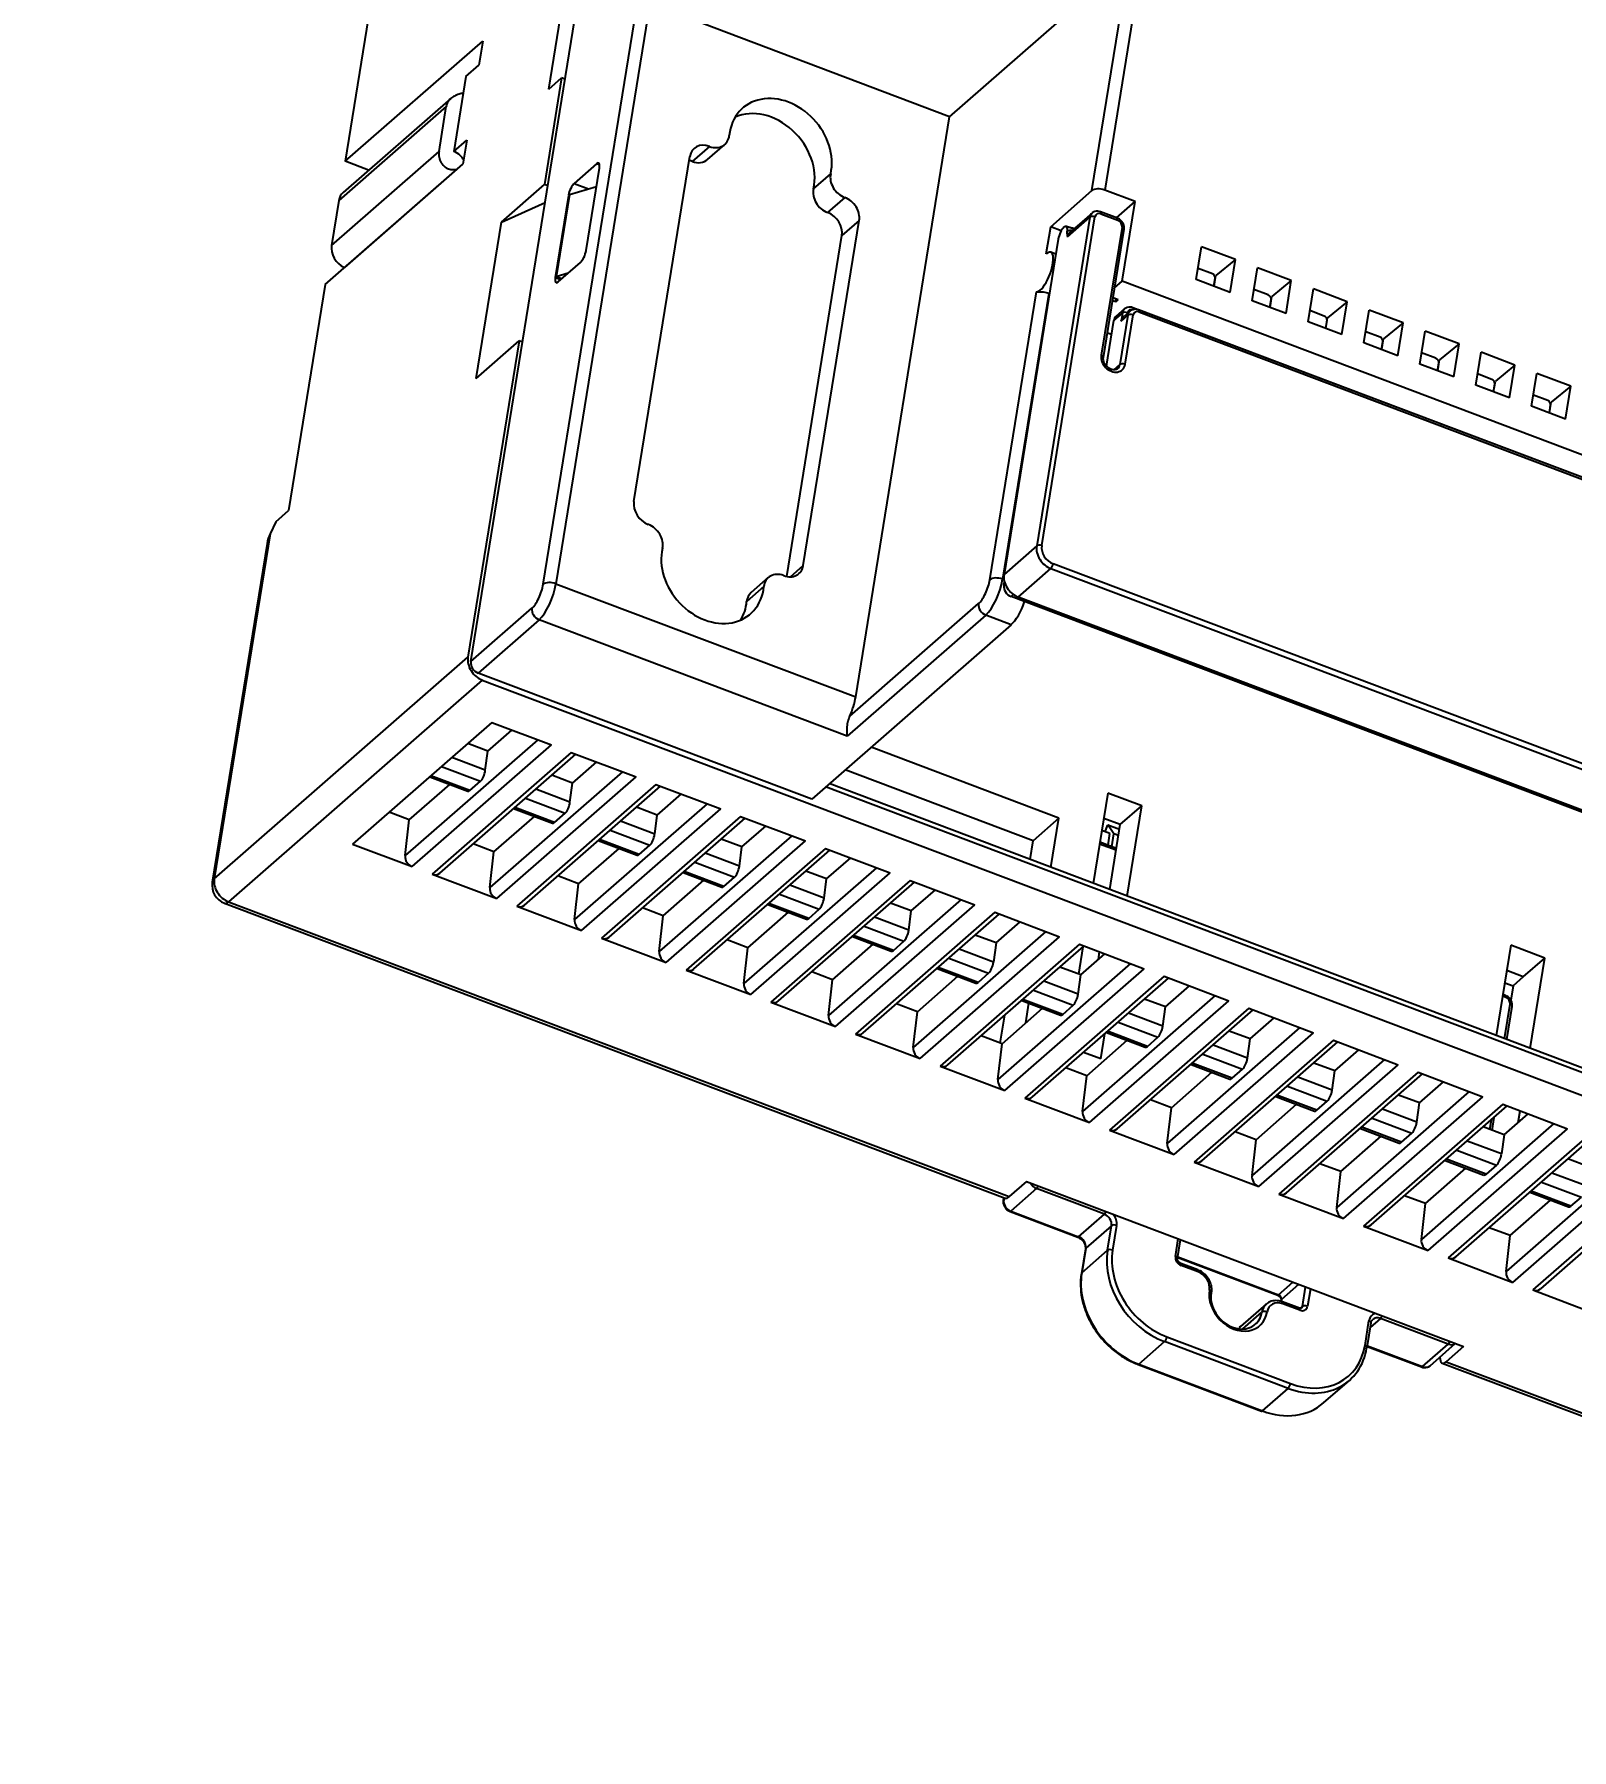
# Model space of a CAD drawing. Header units: millimetres. Extents: x 0 to 1853, y 0 to 821.
# Drawn here: x 1297.9 to 1378.1, y 460.6 to 550.1 of the extents above; entities that cross this region are included whole.
import ezdxf

# ---------------------------------------------------------------- set-up
doc = ezdxf.new("R2010")
doc.units = ezdxf.units.MM
doc.header["$MEASUREMENT"] = 0
doc.layers.get('0').update_dxf_attribs({"linetype": 'CONTINUOUS'})
doc.layers.get('Defpoints').update_dxf_attribs({"linetype": 'CONTINUOUS'})
for name, color, linetype in [('3', 7, 'CONTINUOUS'), ('5', 7, 'CONTINUOUS'), ('7', 7, 'CONTINUOUS'), ('8', 7, 'CONTINUOUS'), ('9', 7, 'CONTINUOUS')]:
    doc.layers.add(name, color=color, linetype=linetype)
doc.styles.get("Standard").update_dxf_attribs({"font": 'txt', "bigfont": 'gbcbig.shx'})
doc.dimstyles.get("Standard").update_dxf_attribs({"dimtxt": 3.5, "dimasz": 2, "dimexe": 0.18, "dimexo": 0.0625, "dimgap": 0.09, "dimtad": 0, "dimzin": 0, "dimdsep": 46, "dimtxsty": 'Standard', "dimblk": 'OPEN30', "dimcen": 0.09, "dimclrd": 3, "dimclre": 3, "dimclrt": 6, "dimadec": 0, "dimazin": 0, "dimtfac": 1, "dimtdec": 4, "dimtofl": 0, "dimtmove": 0, "dimatfit": 3, "dimldrblk": 'OPEN30', "dimfxl": 0, "dimtolj": 1, "dimtzin": 0, "dimlwd": 0, "dimlwe": 0, "dimarcsym": 0})

# ---------------------------------------------------------------- blocks, each defined once
blk = doc.blocks.new('_Open30')
at = {"color": 0, "linetype": 'ByBlock', "lineweight": -2}
for p, q in [((-1, 0.268), (0, 0)), ((0, 0), (-1, -0.268)), ((0, 0), (-1, 0))]:
    blk.add_line(p, q, dxfattribs=at)
blk = doc.blocks.new('*D109')
at = {"color": 3}
for p, q in [((1657.137, 691.755), (1661.985, 689.596)), ((1666.006, 687.765), (1666.186, 687.765)), ((1666.096, 687.675), (1666.096, 687.855))]:
    blk.add_line(p, q, dxfattribs=at)
at = {"layer": 'Defpoints', "color": 0}
for p in [(1663.812, 688.782), (1668.38, 686.748)]:
    blk.add_point(p, dxfattribs=at)
at = {"color": 3, "xscale": 2, "yscale": 2, "zscale": 2, "rotation": 335.9949340820313}
blk.add_blockref('_Open30', (1663.812, 688.782), dxfattribs=at)
at = {"color": 6, "insert": (1654.39, 692.979), "char_height": 3.5, "attachment_point": 5, "rotation": 335.99494}
blk.add_mtext('\\A1;∅5', dxfattribs=at)
blk = doc.blocks.new('tth')
at = {"layer": '3', "color": 163}
for p, q in [((628.874, -223.82), (628.248, -223.322)), ((628.756, -224.462), (628.944, -224.092)), ((631.315, -225.755), (630.688, -225.258)), ((631.197, -226.397), (631.385, -226.027)), ((633.756, -227.691), (633.129, -227.194)), ((633.638, -228.333), (633.825, -227.963)), ((636.197, -229.627), (635.57, -229.13)), ((636.078, -230.269), (636.266, -229.899)), ((638.638, -231.562), (638.011, -231.065)), ((638.519, -232.204), (638.707, -231.834)), ((641.079, -233.498), (640.452, -233.001)), ((640.96, -234.14), (641.148, -233.77)), ((643.519, -235.434), (642.893, -234.937)), ((643.401, -236.076), (643.589, -235.706))]:
    blk.add_line(p, q, dxfattribs=at)
for centre in [(628.796, -223.974), (631.236, -225.91), (633.677, -227.846), (636.118, -229.782), (638.559, -231.717), (641, -233.653), (643.441, -235.589)]:
    blk.add_ellipse(centre, major_axis=(-0.08, 0.183), ratio=0.804204, start_param=3.728251, end_param=5.297829, dxfattribs=at)
at = {"layer": '5', "color": 23}
for p, q in [((623.689, -219.056), (615.829, -234.545)), ((616.086, -234.615), (623.946, -219.126)), ((622.239, -219.142), (622.241, -219.141)), ((622.268, -219.673), (623.689, -219.056)), ((623.859, -218.891), (622.439, -219.507)), ((624.286, -219.07), (625.025, -219.657)), ((625.04, -219.547), (624.301, -218.961)), ((621.77, -219.648), (613.753, -235.446)), ((625.129, -220.065), (622.064, -226.105)), ((622.133, -226.243), (625.198, -220.203)), ((622.147, -226.716), (623.234, -224.573)), ((624.021, -224.533), (622.842, -226.857)), ((623.234, -224.573), (623.781, -224.336)), ((623.951, -224.17), (623.405, -224.408)), ((623.781, -224.336), (623.584, -224.723)), ((623.584, -224.723), (624.021, -224.533)), ((624.192, -224.368), (623.842, -224.52)), ((624.019, -224.443), (624.038, -224.406)), ((694.511, -279.847), (624.393, -224.24)), ((624.618, -224.547), (694.736, -280.154)), ((694.751, -280.045), (624.633, -224.438)), ((623.099, -226.927), (624.278, -224.603)), ((622.842, -226.857), (622.465, -227.021)), ((615.829, -234.545), (613.753, -235.446)), ((613.576, -235.976), (613.657, -235.818)), ((613.657, -235.941), (613.576, -235.976)), ((614.1, -236.807), (616.176, -235.906)), ((616.176, -235.906), (689.992, -294.446)), ((690.18, -294.244), (616.364, -235.704)), ((613.75, -236.657), (613.895, -236.594)), ((687.566, -295.197), (613.75, -236.657)), ((687.916, -295.347), (614.1, -236.807))]:
    blk.add_line(p, q, dxfattribs=at)
for centre, major_axis, ratio, start_param, end_param in [((622.043, -219.529), (0.311, 0.392), 0.329939, 0.552999, 2.123796), ((624.058, -219.35), (-0.199, 0.459), 0.803301, 6.283173, 6.870331), ((623.836, -219.174), (-0.178, 0.091), 0.495829, 4.322668, 5.893464), ((624.168, -219.302), (0.119, -0.275), 0.803301, 2.157942, 3.728738), ((624.176, -219.117), (-0.124, -0.157), 0.329939, 2.123796, 3.141919), ((622.638, -219.966), (0.199, -0.459), 0.803301, 3.14158, 3.728738), ((624.916, -219.704), (-0.124, -0.157), 0.329939, 2.123796, 3.14157), ((624.907, -219.889), (0.119, -0.275), 0.803301, 0.587145, 2.157942), ((625.02, -220.112), (-0.178, 0.091), 0.495829, 3.141605, 4.322668), ((623.604, -224.866), (-0.199, 0.459), 0.803301, 6.283173, 6.870331), ((624.15, -224.629), (-0.199, 0.459), 0.803301, 6.283173, 6.870331), ((623.929, -224.453), (-0.178, 0.091), 0.495829, 4.322668, 5.893464), ((624.391, -224.827), (-0.199, 0.459), 0.803301, 6.283173, 6.870331), ((624.169, -224.651), (0.178, -0.091), 0.495829, 1.181075, 2.751871), ((624.26, -224.582), (0.119, -0.275), 0.803301, 2.157942, 3.728738), ((624.5, -224.779), (0.119, -0.275), 0.803301, 2.157942, 3.728738), ((624.268, -224.397), (0.124, 0.157), 0.329939, 5.265388, 6.283678), ((624.509, -224.594), (-0.124, -0.157), 0.329939, 2.123796, 3.141919), ((622.582, -226.516), (-0.279, 0.642), 0.803301, 0.587145, 3.728738), ((621.955, -226.153), (-0.178, 0.091), 0.495829, 3.151981, 4.322668), ((622.472, -226.563), (0.199, -0.459), 0.803301, 6.283148, 6.870331), ((622.99, -226.974), (0.178, -0.091), 0.495829, 1.181075, 2.751871), ((616.569, -235.131), (-0.398, 0.917), 0.803301, 0.587145, 2.157942), ((615.977, -234.662), (-0.178, 0.091), 0.495829, 4.322668, 5.893464), ((616.678, -235.084), (0.318, -0.734), 0.803301, 3.728738, 5.299534), ((613.946, -236.269), (-0.199, 0.459), 0.803301, 0.587145, 2.157942), ((614.493, -236.032), (-0.398, 0.917), 0.803301, 0.587145, 2.157942), ((616.254, -235.751), (-0.124, -0.157), 0.329939, 0.552999, 2.123796)]:
    blk.add_ellipse(centre, major_axis=major_axis, ratio=ratio, start_param=start_param, end_param=end_param, dxfattribs=at)
for points, degree in [([(622.241, -219.141), (622.271, -219.128), (622.299, -219.122), (622.32, -219.124)], 3), ([(622.32, -219.124), (622.342, -219.126), (622.358, -219.135), (622.369, -219.152)], 3), ([(622.719, -219.386), (622.338, -219.124)], 1), ([(622.354, -219.329), (622.349, -219.343), (622.343, -219.358), (622.336, -219.373)], 3)]:
    blk.add_open_spline(points, degree=degree, dxfattribs=at)
for points, knots in [([(622.369, -219.152), (622.379, -219.169), (622.383, -219.193), (622.38, -219.223), (622.378, -219.253), (622.369, -219.289), (622.354, -219.329)], [0.4581902, 0.4581902, 0.4581902, 0.4581902, 0.6874754, 0.6874754, 0.6874754, 0.9179071, 0.9179071, 0.9179071, 0.9179071]), ([(624.301, -218.961), (624.261, -218.929), (624.172, -218.877), (624.02, -218.851), (623.904, -218.863), (623.856, -218.895), (623.85, -218.899)], [0, 0, 0, 0, 0.299439, 0.634858, 0.955567, 1, 1, 1, 1]), ([(622.336, -219.373), (622.322, -219.404), (622.311, -219.433), (622.294, -219.487), (622.288, -219.513), (622.275, -219.586), (622.271, -219.63), (622.268, -219.673)], [0, 0, 0, 0, 0.25, 0.25, 0.5, 0.5, 1, 1, 1, 1]), ([(622.336, -219.373), (622.401, -219.379), (622.491, -219.388), (622.577, -219.421), (622.6, -219.432)], [0, 0, 0, 0, 0.722785, 1, 1, 1, 1]), ([(625.198, -220.203), (625.22, -220.158), (625.253, -220.058), (625.25, -219.883), (625.187, -219.706), (625.102, -219.599), (625.048, -219.554), (625.04, -219.547)], [0, 0, 0, 0, 0.207026, 0.449967, 0.706759, 0.957454, 1, 1, 1, 1]), ([(623.584, -224.723), (623.612, -224.691), (623.669, -224.627), (623.759, -224.562), (623.819, -224.529), (623.843, -224.519)], [0, 0, 0, 0, 0.382438, 0.764324, 1, 1, 1, 1]), ([(624.393, -224.24), (624.353, -224.209), (624.264, -224.157), (624.112, -224.131), (623.996, -224.142), (623.948, -224.174), (623.942, -224.179)], [0, 0, 0, 0, 0.299439, 0.634858, 0.955567, 1, 1, 1, 1]), ([(624.633, -224.438), (624.593, -224.406), (624.504, -224.354), (624.353, -224.328), (624.236, -224.34), (624.189, -224.372), (624.183, -224.376)], [0, 0, 0, 0, 0.299439, 0.634858, 0.955567, 1, 1, 1, 1]), ([(622.678, -227.016), (622.675, -227.019), (622.631, -227.051), (622.53, -227.05), (622.381, -227), (622.251, -226.894), (622.148, -226.744), (622.088, -226.568), (622.081, -226.387), (622.109, -226.29), (622.133, -226.243)], [0, 0, 0, 0, 0.016159, 0.194399, 0.328749, 0.456254, 0.591332, 0.72513, 0.857865, 1, 1, 1, 1])]:
    blk.add_open_spline(points, degree=3, knots=knots, dxfattribs=at)
at = {"layer": '7', "color": 223}
for p, q in [((614.881, -249.562), (614.679, -249.834)), ((614.881, -249.562), (614.936, -249.539)), ((615.089, -250.076), (614.936, -249.539)), ((614.936, -249.539), (615.443, -249.941)), ((614.94, -250.933), (614.22, -250.362)), ((614.984, -250.846), (614.264, -250.275)), ((614.78, -250.685), (615.089, -250.076)), ((615.293, -250.237), (615.089, -250.076)), ((631.241, -266.456), (632.062, -264.837)), ((631.958, -264.429), (631.824, -264.322)), ((631.973, -264.32), (631.868, -264.236)), ((631.34, -266.535), (632.132, -264.975)), ((603.849, -266.408), (603.781, -266.543)), ((603.861, -266.418), (603.811, -266.516)), ((603.811, -266.516), (603.925, -266.467)), ((605.623, -266.485), (603.984, -267.197)), ((608.582, -268.832), (605.623, -266.485)), ((603.939, -267.198), (606.897, -269.545)), ((603.984, -267.197), (606.943, -269.543)), ((606.943, -269.543), (608.582, -268.832)), ((608.755, -269.512), (607.116, -270.223)), ((608.166, -270.674), (608.755, -269.512)), ((609.012, -269.582), (608.423, -270.744)), ((629.169, -270.813), (629.476, -270.207)), ((607.086, -270.25), (606.496, -271.412)), ((607.116, -270.223), (606.527, -271.385)), ((606.527, -271.385), (608.166, -270.674)), ((629.07, -270.734), (629.298, -270.285)), ((611.442, -272.052), (611.859, -271.229)), ((611.511, -272.19), (611.958, -271.308)), ((611.537, -272.138), (615.907, -275.604)), ((611.551, -272.111), (615.953, -275.602)), ((612.32, -273.183), (611.58, -272.596)), ((612.335, -273.073), (611.595, -272.487)), ((615.953, -275.602), (616.87, -275.204)), ((617.117, -275.399), (616.022, -275.874)), ((607.913, -276.829), (609.552, -276.118)), ((614.952, -280.4), (609.552, -276.118)), ((609.74, -275.916), (615.14, -280.198)), ((615.197, -275.865), (613.557, -276.576)), ((613.63, -276.727), (614.855, -276.196)), ((616.022, -275.874), (615.975, -275.968)), ((616.758, -276.702), (616.018, -276.116)), ((616.773, -276.593), (616.033, -276.006)), ((616.954, -276.557), (617.419, -275.639)), ((617.628, -275.805), (617.211, -276.627)), ((607.868, -276.831), (613.267, -281.113)), ((607.913, -276.829), (613.313, -281.111)), ((616.816, -276.617), (616.954, -276.557)), ((619.444, -279.484), (620.033, -278.322)), ((619.513, -279.622), (620.102, -278.46)), ((620.638, -278.393), (619.995, -278.672)), ((623.597, -280.739), (620.638, -278.393)), ((619.539, -279.57), (621.912, -281.452)), ((619.553, -279.543), (621.958, -281.45)), ((613.313, -281.111), (614.952, -280.4)), ((621.958, -281.45), (623.597, -280.739)), ((622.353, -281.522), (623.959, -280.825)), ((616.477, -281.683), (618.116, -280.972))]:
    blk.add_line(p, q, dxfattribs=at)
for centre, major_axis, ratio, start_param, end_param in [((631.849, -264.476), (-0.124, -0.157), 0.329939, 2.123796, 3.14157), ((631.841, -264.661), (-0.119, 0.275), 0.803301, 3.728738, 5.299534), ((631.953, -264.885), (-0.178, 0.091), 0.495829, 3.141605, 4.322668), ((604.181, -266.809), (-0.199, 0.459), 0.803301, 0.587145, 2.157942), ((603.959, -266.633), (0.178, -0.091), 0.495829, 2.751871, 3.141817), ((605.82, -266.098), (0.199, -0.459), 0.803301, 4.40985, 5.299534), ((605.702, -266.331), (0.124, 0.157), 0.329939, 3.694592, 4.649243), ((604.063, -267.042), (0.124, 0.157), 0.329939, 3.141822, 3.694592), ((608.661, -268.677), (0.124, 0.157), 0.329939, 3.694592, 4.649243), ((608.385, -269.219), (-0.199, 0.459), 0.803301, 3.728738, 5.299534), ((608.495, -269.172), (0.279, -0.642), 0.803301, 0.587145, 1.518555), ((607.021, -269.388), (0.124, 0.157), 0.329939, 3.141579, 3.694592), ((606.746, -269.93), (0.199, -0.459), 0.803301, 0.587145, 2.157942), ((608.903, -269.63), (0.178, -0.091), 0.495829, 1.181075, 2.751871), ((607.264, -270.341), (0.178, -0.091), 0.495829, 2.751871, 3.141605), ((611.124, -273.02), (1.592, -3.669), 0.803301, 3.728738, 5.299534), ((611.234, -272.973), (-1.513, 3.486), 0.803301, 0.587145, 2.157942), ((608.314, -270.791), (0.178, -0.091), 0.495829, 1.181075, 2.751871), ((609.485, -273.731), (-1.592, 3.669), 0.803301, 0.587145, 2.157942), ((606.675, -271.502), (0.178, -0.091), 0.495829, 2.751871, 3.141746), ((611.738, -272.286), (0.159, -0.367), 0.803301, 3.728738, 5.299534), ((611.332, -272.099), (-0.178, 0.091), 0.495829, 3.149057, 4.322668), ((611.471, -272.643), (-0.124, -0.157), 0.329939, 2.123796, 3.136903), ((612.211, -273.23), (-0.124, -0.157), 0.329939, 2.123796, 3.141373), ((612.006, -273.802), (-0.318, 0.734), 0.803301, 3.728738, 5.299534), ((613.855, -275.269), (0.677, -1.56), 0.803301, 3.728738, 6.870331), ((613.745, -275.316), (-0.597, 1.376), 0.803301, 0.587145, 3.728738), ((612.488, -274.319), (0.178, -0.091), 0.495829, 5.893464, 7.46426), ((609.631, -275.963), (0.124, 0.157), 0.329939, 3.694592, 5.265388), ((615.595, -276.782), (0.398, -0.917), 0.803301, 3.141579, 3.728738), ((615.003, -276.313), (-0.178, 0.091), 0.495829, 4.322668, 5.893464), ((615.704, -276.735), (-0.318, 0.734), 0.803301, 5.299534, 6.870331), ((616.031, -275.447), (0.124, 0.157), 0.329939, 3.141579, 3.694592), ((615.874, -275.757), (0.08, -0.183), 0.803301, 0.587145, 2.157942), ((616.17, -275.992), (-0.178, 0.091), 0.495829, 5.893464, 6.283198), ((615.909, -276.163), (0.124, 0.157), 0.329939, 5.265388, 6.283512), ((607.992, -276.674), (0.124, 0.157), 0.329939, 3.141867, 3.694592), ((613.956, -277.494), (-0.398, 0.917), 0.803301, 6.283172, 6.409669), ((616.649, -276.749), (0.124, 0.157), 0.329939, 5.265388, 6.283163), ((616.915, -276.392), (0.159, -0.367), 0.803301, 5.299534, 6.870331), ((616.806, -276.44), (-0.08, 0.183), 0.803301, 3.145848, 3.728738), ((617.102, -276.674), (-0.178, 0.091), 0.495829, 4.322668, 5.893464), ((620.551, -278.733), (0.279, -0.642), 0.803301, 2.79733, 3.728738), ((620.442, -278.78), (-0.199, 0.459), 0.803301, 5.299534, 6.307275), ((619.924, -278.369), (-0.178, 0.091), 0.495829, 3.141605, 4.322668), ((620.717, -278.238), (0.124, 0.157), 0.329939, 3.694592, 4.649243), ((616.524, -277.302), (1.592, -3.669), 0.803301, 5.299534, 6.870331), ((616.633, -277.255), (-1.513, 3.486), 0.803301, 2.157942, 3.728738), ((619.334, -279.531), (-0.178, 0.091), 0.495829, 2.751871, 4.322668), ((615.03, -280.245), (0.124, 0.157), 0.329939, 3.694592, 5.265388), ((623.675, -280.584), (0.124, 0.157), 0.329939, 3.694592, 4.649243), ((623.793, -280.352), (0.199, -0.459), 0.803301, 5.299534, 6.189219), ((613.391, -280.956), (0.124, 0.157), 0.329939, 3.141579, 3.694592), ((614.885, -278.013), (-1.592, 3.669), 0.803301, 2.157942, 3.141579), ((622.036, -281.296), (0.124, 0.157), 0.329939, 3.141579, 3.694592), ((622.154, -281.063), (-0.199, 0.459), 0.803301, 2.157942, 3.14158)]:
    blk.add_ellipse(centre, major_axis=major_axis, ratio=ratio, start_param=start_param, end_param=end_param, dxfattribs=at)
for points, knots in [([(632.132, -264.975), (632.154, -264.93), (632.186, -264.83), (632.184, -264.655), (632.12, -264.479), (632.035, -264.371), (631.981, -264.326), (631.973, -264.32)], [0, 0, 0, 0, 0.207026, 0.449967, 0.706759, 0.957454, 1, 1, 1, 1]), ([(603.781, -266.543), (603.759, -266.588), (603.726, -266.688), (603.729, -266.863), (603.792, -267.039), (603.877, -267.147), (603.931, -267.192), (603.939, -267.198)], [0, 0, 0, 0, 0.207026, 0.449967, 0.706759, 0.957454, 1, 1, 1, 1]), ([(606.897, -269.545), (606.925, -269.567), (606.99, -269.629), (607.078, -269.765), (607.133, -269.94), (607.135, -270.115), (607.107, -270.208), (607.086, -270.25)], [0, 0, 0, 0, 0.135659, 0.351772, 0.569649, 0.785977, 1, 1, 1, 1]), ([(606.496, -271.412), (606.447, -271.509), (606.319, -271.796), (606.168, -272.31), (606.089, -272.959), (606.113, -273.632), (606.237, -274.308), (606.459, -274.967), (606.772, -275.59), (607.166, -276.157), (607.546, -276.561), (607.79, -276.769), (607.868, -276.831)], [0, 0, 0, 0, 0.059537, 0.17025, 0.281233, 0.392435, 0.503765, 0.615168, 0.726625, 0.838132, 0.949689, 1, 1, 1, 1]), ([(611.595, -272.487), (611.58, -272.475), (611.552, -272.446), (611.516, -272.386), (611.495, -272.318), (611.491, -272.253), (611.501, -272.211), (611.509, -272.194), (611.511, -272.19)], [0, 0, 0, 0, 0.175333, 0.364814, 0.553925, 0.742131, 0.930945, 1, 1, 1, 1]), ([(612.666, -274.409), (612.694, -274.355), (612.753, -274.201), (612.782, -273.915), (612.712, -273.576), (612.553, -273.281), (612.409, -273.133), (612.335, -273.073)], [0, 0, 0, 0, 0.1295, 0.352885, 0.579797, 0.809724, 1, 1, 1, 1]), ([(616.033, -276.006), (615.984, -275.967), (615.839, -275.872), (615.575, -275.792), (615.323, -275.801), (615.206, -275.869), (615.179, -275.888)], [0, 0, 0, 0, 0.193827, 0.543233, 0.889112, 1, 1, 1, 1]), ([(615.907, -275.604), (615.922, -275.616), (615.95, -275.644), (615.987, -275.704), (616.008, -275.773), (616.011, -275.838), (616.001, -275.879), (615.994, -275.897), (615.992, -275.901)], [0, 0, 0, 0, 0.175333, 0.364814, 0.553925, 0.742131, 0.930945, 1, 1, 1, 1]), ([(613.648, -276.549), (613.641, -276.549), (613.575, -276.555), (613.514, -276.584), (613.465, -276.617)], [0, 0, 0, 0, 0.115638, 1, 1, 1, 1]), ([(616.886, -276.621), (616.882, -276.624), (616.871, -276.63), (616.846, -276.63), (616.802, -276.614), (616.78, -276.598), (616.773, -276.593)], [0, 0, 0, 0, 0.105657, 0.558885, 0.870994, 1, 1, 1, 1]), ([(621.912, -281.452), (621.952, -281.484), (622.041, -281.536), (622.192, -281.562), (622.309, -281.55), (622.357, -281.518), (622.362, -281.514)], [0, 0, 0, 0, 0.299439, 0.634858, 0.955567, 1, 1, 1, 1])]:
    blk.add_open_spline(points, degree=3, knots=knots, dxfattribs=at)
blk.add_open_spline([(620.102, -278.46), (620.154, -278.361), (620.237, -278.327)], degree=2, dxfattribs=at)
at = {"layer": '8', "color": 163}
for p, q in [((585.89, -231.321), (616.935, -170.142)), ((624.212, -217.772), (637.77, -191.055)), ((638.413, -191.23), (624.855, -217.947)), ((590.708, -228.627), (604.777, -200.902)), ((605.223, -201.464), (591.351, -228.801)), ((618.315, -211.847), (605.223, -201.464)), ((618.315, -211.847), (626.292, -208.385)), ((598.141, -212.719), (600.106, -208.847)), ((600.029, -208.579), (598.609, -209.195)), ((598.609, -209.195), (599.243, -209.698)), ((600.165, -208.686), (600.029, -208.579)), ((598.139, -209.701), (596.174, -213.573)), ((596.529, -225.957), (604.781, -209.694)), ((598.17, -209.725), (598.139, -209.701)), ((605.914, -209.506), (604.821, -209.98)), ((604.827, -209.985), (604.821, -209.98)), ((604.827, -209.985), (605.92, -209.511)), ((605.618, -210.128), (606.711, -209.654)), ((605.92, -209.511), (605.914, -209.506)), ((604.443, -239.184), (618.315, -211.847)), ((610.412, -213.26), (611.505, -212.786)), ((596.174, -213.573), (596.42, -213.768)), ((596.251, -213.842), (597.671, -213.225)), ((611.825, -214.194), (610.733, -214.668)), ((610.738, -214.673), (610.733, -214.668)), ((610.738, -214.673), (611.831, -214.199)), ((611.831, -214.199), (611.825, -214.194)), ((603.925, -231.822), (612.178, -215.56)), ((612.178, -215.56), (611.085, -216.034)), ((602.931, -232.102), (611.085, -216.034)), ((621.59, -218.91), (624.212, -217.772)), ((626.187, -219.003), (624.855, -217.947)), ((620.941, -220.188), (621.59, -218.91)), ((622.051, -219.276), (621.59, -218.91)), ((624.281, -222.759), (626.187, -219.003)), ((625.002, -219.517), (626.187, -219.003)), ((621.412, -220.352), (621.193, -220.178)), ((612.966, -235.485), (619.851, -221.917)), ((620.447, -222.185), (613.609, -235.66)), ((620.447, -222.185), (620.472, -222.205)), ((623.794, -222.97), (624.281, -222.759)), ((696.174, -279.774), (624.281, -222.759)), ((627.981, -223.847), (628.767, -222.298)), ((630.247, -223.472), (628.767, -222.298)), ((623.628, -223.677), (623.49, -223.568)), ((623.784, -223.61), (623.56, -223.432)), ((623.628, -223.677), (623.784, -223.61)), ((630.247, -223.472), (629.022, -223.955)), ((629.461, -225.02), (630.247, -223.472)), ((629.461, -225.02), (627.981, -223.847)), ((628.762, -224.466), (629.022, -223.955)), ((630.422, -225.783), (631.208, -224.234)), ((632.687, -225.407), (631.208, -224.234)), ((622.725, -225.078), (622.906, -225.222)), ((632.687, -225.407), (631.462, -225.89)), ((631.901, -226.956), (632.687, -225.407)), ((631.901, -226.956), (630.422, -225.783)), ((631.203, -226.402), (631.462, -225.89)), ((632.863, -227.719), (633.649, -226.17)), ((635.128, -227.343), (633.649, -226.17)), ((596.881, -227.322), (596.876, -227.318)), ((634.342, -228.892), (632.863, -227.719)), ((633.644, -228.338), (633.903, -227.826)), ((635.128, -227.343), (633.903, -227.826)), ((634.342, -228.892), (635.128, -227.343)), ((635.304, -229.654), (636.09, -228.106)), ((637.569, -229.279), (636.09, -228.106)), ((591.351, -228.801), (604.443, -239.184)), ((585.89, -231.321), (589.769, -229.638)), ((636.783, -230.828), (635.304, -229.654)), ((636.084, -230.273), (636.344, -229.762)), ((637.569, -229.279), (636.344, -229.762)), ((636.783, -230.828), (637.569, -229.279)), ((589.942, -230.319), (586.063, -232.002)), ((603.404, -240.994), (589.942, -230.319)), ((637.745, -231.59), (638.531, -230.041)), ((640.01, -231.214), (638.531, -230.041)), ((639.224, -232.763), (637.745, -231.59)), ((638.525, -232.209), (638.785, -231.697)), ((640.01, -231.214), (638.785, -231.697)), ((639.224, -232.763), (640.01, -231.214)), ((600.634, -243.557), (586.063, -232.002)), ((601.631, -232.243), (600.539, -232.717)), ((601.996, -231.863), (600.903, -232.337)), ((602.793, -232.01), (602.787, -232.006)), ((603.109, -232.177), (603.925, -231.822)), ((640.185, -233.526), (640.971, -231.977)), ((642.451, -233.15), (640.971, -231.977)), ((641.665, -234.699), (640.185, -233.526)), ((642.451, -233.15), (641.226, -233.633)), ((641.665, -234.699), (642.451, -233.15)), ((640.966, -234.145), (641.226, -233.633)), ((642.626, -235.461), (643.412, -233.913)), ((644.891, -235.086), (643.412, -233.913)), ((644.891, -235.086), (643.666, -235.569)), ((644.106, -236.635), (644.891, -235.086)), ((613.609, -235.66), (613.669, -235.707)), ((644.106, -236.635), (642.626, -235.461)), ((643.407, -236.081), (643.666, -235.569)), ((603.841, -240.049), (612.027, -236.497)), ((612.2, -237.177), (603.404, -240.994)), ((613.309, -238.057), (612.2, -237.177)), ((613.309, -238.057), (600.634, -243.557))]:
    blk.add_line(p, q, dxfattribs=at)
for centre, major_axis, ratio, start_param, end_param in [((609.364, -210.884), (-1.194, 2.752), 0.803301, 3.666197, 6.932871), ((608.271, -211.358), (-1.194, 2.752), 0.803301, 3.666197, 6.033413), ((598.412, -209.582), (0.311, 0.392), 0.329939, 0.552999, 2.123796), ((599.833, -208.966), (0.311, 0.392), 0.329939, 5.265388, 6.836185), ((605.521, -210.28), (0.398, -0.917), 0.803301, 2.157942, 3.728738), ((606.313, -208.736), (-0.398, 0.917), 0.803301, 2.157942, 3.791279), ((604.428, -210.755), (-0.398, 0.917), 0.803301, 5.299534, 5.479047), ((605.22, -209.21), (0.398, -0.917), 0.803301, 5.299534, 6.283161), ((597.868, -212.838), (0.311, 0.392), 0.329939, 3.694592, 5.265388), ((612.218, -213.42), (-0.398, 0.917), 0.803301, 0.524605, 2.157942), ((596.447, -213.454), (0.311, 0.392), 0.329939, 2.123796, 3.694592), ((611.126, -213.894), (0.398, -0.917), 0.803301, 3.666197, 5.299534), ((610.345, -215.447), (-0.398, 0.917), 0.803301, 3.728738, 5.299534), ((611.438, -214.973), (0.398, -0.917), 0.803301, 0.587145, 2.157942), ((624.582, -218.066), (0.446, -0.226), 0.495829, 1.181075, 2.751871), ((620.509, -221.04), (0.684, 0.862), 0.329939, 3.22273, 6.836185), ((622.666, -224.049), (1.128, 1.422), 0.329939, 5.223693, 5.321315), ((597.269, -226.543), (0.398, -0.917), 0.803301, 3.728738, 5.299534), ((596.488, -228.097), (-0.398, 0.917), 0.803301, 3.666197, 5.299534), ((590.162, -228.864), (-0.621, -0.784), 0.329939, 0.552999, 2.123796), ((590.532, -229.157), (0.932, 1.175), 0.329939, 3.694592, 5.265388), ((591.078, -228.92), (0.446, -0.226), 0.495829, 1.181075, 2.751871), ((599.343, -230.632), (-1.194, 2.752), 0.803301, 0.524605, 3.791279), ((590.139, -229.931), (0.199, -0.459), 0.803301, 3.728738, 5.299534), ((586.26, -231.615), (0.199, -0.459), 0.803301, 3.728738, 5.299534), ((601.301, -233.254), (0.398, -0.917), 0.803301, 3.141568, 3.791279), ((602.394, -232.78), (-0.398, 0.917), 0.803301, 5.299534, 6.932871), ((603.186, -231.236), (0.398, -0.917), 0.803301, 5.299534, 6.870331), ((598.25, -231.106), (-1.194, 2.752), 0.803301, 3.391316, 3.791279), ((612.42, -235.722), (-0.621, -0.784), 0.329939, 0.552999, 2.123796), ((612.789, -236.016), (0.932, 1.175), 0.329939, 3.694592, 5.265388), ((613.336, -235.779), (0.446, -0.226), 0.495829, 1.181075, 2.751871), ((612.396, -236.79), (0.199, -0.459), 0.803301, 3.728738, 5.299534), ((613.899, -236.895), (0.932, 1.175), 0.329939, 3.694592, 4.775398), ((603.623, -239.539), (0.932, 1.175), 0.329939, 4.535661, 5.265388)]:
    blk.add_ellipse(centre, major_axis=major_axis, ratio=ratio, start_param=start_param, end_param=end_param, dxfattribs=at)
blk.add_open_spline([(619.851, -221.917), (619.868, -221.925), (619.894, -221.934), (619.927, -221.944)], degree=3, dxfattribs=at)
for points, knots in [([(619.927, -221.944), (619.959, -221.955), (620.001, -221.968), (620.046, -221.983), (620.089, -221.997), (620.136, -222.014), (620.184, -222.034)], [0.2083578, 0.2083578, 0.2083578, 0.2083578, 0.4176073, 0.4176073, 0.4176073, 0.6160843, 0.6160843, 0.6160843, 0.6160843]), ([(620.184, -222.034), (620.232, -222.055), (620.282, -222.078), (620.328, -222.105), (620.37, -222.129), (620.411, -222.157), (620.447, -222.185)], [0.6160843, 0.6160843, 0.6160843, 0.6160843, 0.8176789, 0.8176789, 0.8176789, 1, 1, 1, 1]), ([(603.404, -240.994), (603.418, -240.933), (603.445, -240.81), (603.526, -240.577), (603.64, -240.314), (603.774, -240.137), (603.841, -240.049)], [0, 0, 0, 0, 0.250112, 0.499915, 0.750013, 1, 1, 1, 1])]:
    blk.add_open_spline(points, degree=3, knots=knots, dxfattribs=at)
at = {"layer": '9', "color": 132}
for p, q in [((592.991, -193.818), (587.588, -204.466)), ((598.846, -204.11), (601.793, -198.302)), ((587.588, -204.466), (596.33, -200.673)), ((596.33, -200.673), (595.753, -201.81)), ((594.933, -202.166), (593.14, -205.699)), ((594.933, -202.166), (595.753, -201.81)), ((593.83, -203.015), (586.992, -205.982)), ((593.48, -203.349), (586.651, -206.313)), ((592.407, -205.464), (593.48, -203.349)), ((599.665, -203.754), (597.111, -208.788)), ((598.846, -204.11), (599.665, -203.754)), ((599.817, -203.875), (599.665, -203.754)), ((588.613, -205.279), (587.588, -204.466)), ((585.578, -208.427), (592.407, -205.464)), ((593.14, -205.699), (593.96, -205.343)), ((593.96, -205.343), (593.382, -206.481)), ((584.641, -210.274), (593.382, -206.481)), ((586.651, -206.313), (585.578, -208.427)), ((593.014, -206.63), (585.862, -209.734)), ((594.379, -209.973), (597.111, -208.788)), ((597.263, -208.909), (597.111, -208.788)), ((585.869, -209.741), (585.862, -209.734)), ((590.646, -217.33), (594.379, -209.973)), ((594.379, -209.973), (596.867, -209.689)), ((598.194, -209.677), (596.229, -213.549)), ((598.194, -209.677), (599.67, -209.706)), ((584.641, -210.274), (579.237, -220.922)), ((596.895, -213.562), (596.229, -213.549)), ((596.475, -213.744), (596.229, -213.549)), ((593.378, -216.145), (585.813, -231.053)), ((590.646, -217.33), (593.378, -216.145)), ((593.53, -216.266), (593.378, -216.145)), ((578.418, -221.278), (579.237, -220.922)), ((577.948, -221.784), (569.696, -238.046)), ((578.418, -221.278), (577.948, -221.784)), ((577.647, -222.212), (569.544, -238.18)), ((569.696, -238.046), (585.813, -231.053)), ((586.16, -232.414), (570.042, -239.407)), ((586.16, -232.414), (674.177, -302.216)), ((585.968, -234.675), (577.117, -238.516)), ((585.968, -234.675), (588.565, -236.735)), ((582.762, -236.066), (584.467, -237.418)), ((584.882, -236.944), (583.417, -235.782)), ((585.316, -236.035), (584.438, -235.339)), ((584.882, -236.944), (585.316, -236.035)), ((585.316, -236.035), (586.846, -235.371)), ((587.97, -236.263), (579.547, -239.918)), ((579.714, -240.575), (588.565, -236.735)), ((580.317, -238.204), (582.893, -237.086)), ((582.016, -236.39), (583.679, -237.709)), ((583.798, -237.708), (582.093, -236.356)), ((580.317, -238.204), (579.439, -237.508)), ((589.436, -237.425), (580.585, -241.266)), ((580.99, -241.333), (589.634, -237.582)), ((583.798, -237.708), (584.467, -237.418)), ((589.436, -237.425), (592.264, -239.668)), ((577.117, -238.516), (579.714, -240.575)), ((579.547, -239.918), (580.317, -238.204)), ((588.581, -239.877), (587.083, -238.689)), ((589.014, -238.967), (588.104, -238.246)), ((589.014, -238.967), (590.544, -238.304)), ((569.814, -239.417), (603.911, -266.458)), ((570.042, -239.407), (604.14, -266.449)), ((591.668, -239.196), (583.245, -242.851)), ((583.413, -243.508), (592.264, -239.668)), ((585.682, -239.297), (587.377, -240.642)), ((587.496, -240.641), (585.759, -239.264)), ((586.428, -238.973), (588.165, -240.351)), ((588.581, -239.877), (589.014, -238.967)), ((584.015, -241.137), (583.105, -240.415)), ((584.015, -241.137), (586.591, -240.019)), ((593.134, -240.358), (584.283, -244.199)), ((584.688, -244.266), (593.332, -240.515)), ((587.496, -240.641), (588.165, -240.351)), ((593.134, -240.358), (595.962, -242.6)), ((580.585, -241.266), (583.413, -243.508)), ((583.245, -242.851), (584.015, -241.137)), ((592.712, -241.9), (591.802, -241.179)), ((592.712, -241.9), (594.242, -241.237)), ((595.367, -242.129), (586.943, -245.784)), ((589.38, -242.23), (591.076, -243.575)), ((591.194, -243.574), (589.457, -242.196)), ((590.126, -241.906), (591.863, -243.284)), ((592.279, -242.81), (590.781, -241.622)), ((592.279, -242.81), (592.712, -241.9)), ((612.609, -248.427), (604.405, -241.921)), ((587.713, -244.07), (586.803, -243.348)), ((587.111, -246.441), (595.962, -242.6)), ((587.713, -244.07), (590.29, -242.952)), ((596.832, -243.291), (587.981, -247.131)), ((591.194, -243.574), (591.863, -243.284)), ((596.832, -243.291), (599.66, -245.533)), ((672.839, -299.743), (601.513, -243.177)), ((672.491, -299.169), (601.755, -243.072)), ((610.97, -249.138), (602.766, -242.632)), ((584.283, -244.199), (587.111, -246.441)), ((586.943, -245.784), (587.713, -244.07)), ((588.387, -247.199), (597.03, -243.448)), ((596.411, -244.833), (595.501, -244.112)), ((596.411, -244.833), (597.94, -244.169)), ((599.065, -245.061), (590.641, -248.717)), ((593.078, -245.163), (594.774, -246.508)), ((594.892, -246.507), (593.156, -245.129)), ((593.825, -244.839), (595.561, -246.216)), ((595.977, -245.742), (594.479, -244.555)), ((595.977, -245.742), (596.411, -244.833)), ((590.809, -249.374), (599.66, -245.533)), ((591.411, -247.002), (593.988, -245.884)), ((591.411, -247.002), (590.502, -246.281)), ((600.53, -246.224), (591.679, -250.064)), ((592.085, -250.131), (600.729, -246.381)), ((594.892, -246.507), (595.561, -246.216)), ((600.53, -246.224), (603.358, -248.466)), ((587.981, -247.131), (590.809, -249.374)), ((590.641, -248.717), (591.411, -247.002)), ((597.523, -247.772), (599.26, -249.149)), ((599.675, -248.675), (598.178, -247.488)), ((600.109, -247.766), (599.199, -247.044)), ((599.675, -248.675), (600.109, -247.766)), ((600.109, -247.766), (601.638, -247.102)), ((602.763, -247.994), (594.34, -251.649)), ((594.507, -252.307), (603.358, -248.466)), ((596.776, -248.096), (598.472, -249.441)), ((598.591, -249.44), (596.854, -248.062)), ((612.609, -248.427), (610.97, -249.138)), ((611.432, -250.746), (612.609, -248.427)), ((615.44, -247.957), (613.281, -252.213)), ((616.92, -249.13), (615.44, -247.957)), ((595.11, -249.935), (594.2, -249.214)), ((595.11, -249.935), (597.686, -248.817)), ((604.229, -249.156), (595.378, -252.997)), ((595.783, -253.064), (604.427, -249.314)), ((598.591, -249.44), (599.26, -249.149)), ((604.229, -249.156), (607.056, -251.399)), ((610.521, -250.023), (610.97, -249.138)), ((614.76, -253.386), (616.92, -249.13)), ((615.554, -249.723), (614.834, -249.152)), ((615.554, -249.723), (616.92, -249.13)), ((591.679, -250.064), (594.507, -252.307)), ((594.34, -251.649), (595.11, -249.935)), ((603.373, -251.608), (601.876, -250.421)), ((603.807, -250.699), (602.897, -249.977)), ((603.807, -250.699), (605.337, -250.035)), ((614.001, -252.783), (615.554, -249.723)), ((614.898, -250.008), (614.543, -249.726)), ((614.619, -250.557), (614.898, -250.008)), ((606.461, -250.927), (598.038, -254.582)), ((598.205, -255.24), (607.056, -251.399)), ((600.474, -251.029), (602.17, -252.373)), ((602.289, -252.372), (600.552, -250.995)), ((601.221, -250.705), (602.958, -252.082)), ((603.373, -251.608), (603.807, -250.699)), ((598.808, -252.868), (597.898, -252.147)), ((598.808, -252.868), (601.384, -251.75)), ((607.927, -252.089), (599.076, -255.93)), ((599.481, -255.997), (608.125, -252.246)), ((602.289, -252.372), (602.958, -252.082)), ((607.927, -252.089), (610.755, -254.332)), ((595.378, -252.997), (598.205, -255.24)), ((598.038, -254.582), (598.808, -252.868)), ((607.505, -253.632), (606.595, -252.91)), ((607.505, -253.632), (609.035, -252.968)), ((609.024, -252.973), (609.029, -252.963)), ((610.159, -253.86), (601.736, -257.515)), ((604.173, -253.961), (605.868, -255.306)), ((605.987, -255.305), (604.25, -253.928)), ((604.919, -253.638), (606.656, -255.015)), ((607.072, -254.541), (605.574, -253.353)), ((607.505, -253.632), (607.072, -254.541)), ((601.904, -258.173), (610.755, -254.332)), ((602.506, -255.801), (605.082, -254.683)), ((602.506, -255.801), (601.596, -255.079)), ((601.736, -257.515), (602.506, -255.801)), ((611.625, -255.022), (602.774, -258.863)), ((603.179, -258.93), (611.823, -255.179)), ((606.656, -255.015), (605.987, -255.305)), ((611.203, -256.565), (610.293, -255.843)), ((611.762, -255.206), (611.11, -256.491)), ((611.203, -256.565), (612.733, -255.901)), ((611.625, -255.022), (614.453, -257.265)), ((612.33, -256.076), (612.509, -255.723)), ((599.076, -255.93), (601.904, -258.173)), ((613.858, -256.793), (605.434, -260.448)), ((608.617, -256.57), (610.354, -257.948)), ((610.77, -257.474), (609.272, -256.286)), ((610.77, -257.474), (611.203, -256.565)), ((605.602, -261.105), (614.453, -257.265)), ((606.13, -258.675), (606.798, -257.36)), ((606.204, -258.734), (608.781, -257.616)), ((607.71, -258.08), (608.185, -257.144)), ((607.871, -256.894), (609.567, -258.239)), ((609.685, -258.238), (607.948, -256.861)), ((606.204, -258.734), (605.294, -258.012)), ((615.323, -257.955), (606.472, -261.796)), ((606.878, -261.863), (615.521, -258.112)), ((609.685, -258.238), (610.354, -257.948)), ((615.323, -257.955), (618.151, -260.198)), ((602.774, -258.863), (605.602, -261.105)), ((605.434, -260.448), (606.204, -258.734)), ((614.468, -260.407), (612.97, -259.219)), ((614.902, -259.498), (613.992, -258.776)), ((614.902, -259.498), (616.431, -258.834)), ((617.556, -259.726), (609.132, -263.381)), ((609.3, -264.038), (618.151, -260.198)), ((610.868, -261.056), (611.47, -259.87)), ((611.569, -259.827), (613.265, -261.172)), ((613.383, -261.171), (611.647, -259.794)), ((612.316, -259.503), (614.052, -260.881)), ((614.468, -260.407), (614.902, -259.498)), ((609.902, -261.667), (608.993, -260.945)), ((609.902, -261.667), (612.479, -260.549)), ((610.868, -261.056), (610.114, -260.459)), ((619.021, -260.888), (610.171, -264.729)), ((610.576, -264.796), (619.22, -261.045)), ((613.383, -261.171), (614.052, -260.881)), ((619.021, -260.888), (621.849, -263.131)), ((606.472, -261.796), (609.3, -264.038)), ((609.132, -263.381), (609.902, -261.667)), ((618.166, -263.34), (616.669, -262.152)), ((618.6, -262.43), (617.69, -261.709)), ((618.6, -262.43), (620.129, -261.767)), ((633.044, -261.918), (630.884, -266.173)), ((634.523, -263.091), (633.044, -261.918)), ((621.254, -262.659), (612.831, -266.314)), ((615.267, -262.76), (616.963, -264.105)), ((617.082, -264.104), (615.345, -262.726)), ((616.014, -262.436), (617.751, -263.814)), ((618.166, -263.34), (618.6, -262.43)), ((613.601, -264.6), (612.691, -263.878)), ((612.998, -266.971), (621.849, -263.131)), ((613.601, -264.6), (616.177, -263.482)), ((622.72, -263.821), (613.869, -267.662)), ((617.082, -264.104), (617.751, -263.814)), ((622.72, -263.821), (625.547, -266.063)), ((632.146, -263.686), (632.502, -263.968)), ((632.364, -267.346), (634.523, -263.091)), ((633.157, -263.684), (632.437, -263.113)), ((633.157, -263.684), (632.502, -263.968)), ((633.157, -263.684), (634.523, -263.091)), ((610.171, -264.729), (612.998, -266.971)), ((612.831, -266.314), (613.601, -264.6)), ((614.274, -267.729), (622.918, -263.978)), ((622.298, -265.363), (621.388, -264.642)), ((622.298, -265.363), (623.828, -264.7)), ((632.502, -263.968), (632.164, -264.633)), ((624.952, -265.592), (616.529, -269.247)), ((618.965, -265.693), (620.661, -267.038)), ((620.78, -267.037), (619.043, -265.659)), ((619.712, -265.369), (621.449, -266.747)), ((621.865, -266.273), (620.367, -265.085)), ((621.865, -266.273), (622.298, -265.363)), ((605.233, -265.974), (604.14, -266.449)), ((605.233, -265.974), (624.315, -281.108)), ((616.697, -269.904), (625.547, -266.063)), ((617.299, -267.533), (619.875, -266.415)), ((617.299, -267.533), (616.389, -266.811)), ((616.529, -269.247), (617.299, -267.533)), ((626.418, -266.754), (617.567, -270.594)), ((617.972, -270.662), (626.616, -266.911)), ((620.78, -267.037), (621.449, -266.747)), ((626.418, -266.754), (629.246, -268.996)), ((613.869, -267.662), (616.697, -269.904)), ((623.41, -268.302), (625.147, -269.679)), ((625.563, -269.205), (624.065, -268.018)), ((625.996, -268.296), (625.086, -267.575)), ((625.563, -269.205), (625.996, -268.296)), ((625.996, -268.296), (627.526, -267.632)), ((628.65, -268.524), (620.227, -272.18)), ((620.395, -272.837), (629.246, -268.996)), ((622.664, -268.626), (624.359, -269.971)), ((624.478, -269.97), (622.741, -268.592)), ((620.997, -270.465), (620.087, -269.744)), ((620.997, -270.465), (623.574, -269.347)), ((630.116, -269.687), (621.265, -273.527)), ((621.67, -273.594), (630.314, -269.844)), ((624.478, -269.97), (625.147, -269.679)), ((630.116, -269.687), (632.944, -271.929)), ((617.567, -270.594), (620.395, -272.837)), ((620.227, -272.18), (620.997, -270.465)), ((629.261, -272.138), (627.763, -270.951)), ((629.694, -271.229), (628.785, -270.507)), ((629.694, -271.229), (631.224, -270.565)), ((630.591, -270.84), (630.872, -270.286)), ((632.349, -271.457), (623.925, -275.112)), ((624.093, -275.77), (632.944, -271.929)), ((626.362, -271.559), (628.058, -272.904)), ((628.176, -272.903), (626.439, -271.525)), ((627.108, -271.235), (628.845, -272.612)), ((629.694, -271.229), (629.261, -272.138)), ((624.695, -273.398), (623.785, -272.677)), ((624.695, -273.398), (627.272, -272.28)), ((633.814, -272.619), (624.963, -276.46)), ((625.369, -276.527), (634.012, -272.777)), ((628.845, -272.612), (628.176, -272.903)), ((621.265, -273.527), (624.093, -275.77)), ((623.925, -275.112), (624.695, -273.398)), ((633.393, -274.162), (632.483, -273.44)), ((636.047, -274.39), (627.623, -278.045)), ((630.06, -274.492), (631.756, -275.836)), ((631.875, -275.835), (630.138, -274.458)), ((630.807, -274.168), (632.544, -275.545)), ((632.959, -275.071), (631.461, -273.884)), ((627.791, -278.703), (636.642, -274.862)), ((628.394, -276.331), (630.97, -275.213)), ((637.512, -275.552), (628.662, -279.393)), ((630.964, -275.216), (630.966, -275.21)), ((631.875, -275.835), (632.544, -275.545)), ((624.963, -276.46), (627.791, -278.703)), ((628.394, -276.331), (627.484, -275.61)), ((627.623, -278.045), (628.394, -276.331)), ((629.067, -279.46), (637.711, -275.709)), ((628.662, -279.393), (631.489, -281.636)), ((622.994, -281.591), (651.175, -303.94)), ((624.315, -281.108), (623.223, -281.582)), ((623.223, -281.582), (651.403, -303.931))]:
    blk.add_line(p, q, dxfattribs=at)
blk.add_arc((570.435, -238.633), 1, 153.0947, 231.58374, dxfattribs=at)
for centre, major_axis, ratio, start_param, end_param in [((592.594, -205.936), (-0.847, 0.538), 0.521152, 3.510046, 4.373036), ((587.39, -206.899), (0.398, -0.917), 0.803301, 3.141585, 3.728738), ((586.318, -209.014), (0.398, -0.917), 0.803301, 3.728738, 5.212268), ((578.688, -222.37), (1.008, 0.949), 0.678218, 1.669508, 2.059238), ((586.553, -231.639), (-0.398, 0.917), 0.803301, 0.587145, 2.157942), ((584.634, -237.007), (0.281, 0.415), 0.367847, 3.66724, 5.105484), ((583.965, -237.297), (0.281, 0.415), 0.367847, 3.114237, 3.66724), ((570.435, -238.633), (-0.892, 0.453), 0.495829, 5.893464, 6.283194), ((570.435, -238.633), (-0.398, 0.917), 0.803301, 0.587145, 2.157942), ((570.435, -238.633), (-0.621, -0.784), 0.329939, 6.283166, 6.836185), ((579.933, -240.179), (-0.157, 0.475), 0.840955, 0.74308, 2.234047), ((587.663, -240.23), (0.281, 0.415), 0.367847, 3.114237, 3.66724), ((588.332, -239.94), (0.281, 0.415), 0.367847, 3.66724, 5.105484), ((580.803, -240.869), (-0.157, 0.475), 0.840955, 2.234047, 3.217687), ((583.631, -243.112), (-0.157, 0.475), 0.840955, 0.74308, 2.234047), ((592.03, -242.873), (0.281, 0.415), 0.367847, 3.66724, 5.105484), ((584.501, -243.802), (-0.157, 0.475), 0.840955, 2.234047, 3.217687), ((591.361, -243.163), (0.281, 0.415), 0.367847, 3.114237, 3.66724), ((587.329, -246.044), (-0.157, 0.475), 0.840955, 0.74308, 2.234047), ((595.728, -245.806), (0.281, 0.415), 0.367847, 3.66724, 5.105484), ((595.059, -246.096), (0.281, 0.415), 0.367847, 3.114237, 3.66724), ((588.2, -246.735), (-0.157, 0.475), 0.840955, 2.234047, 3.217687), ((591.027, -248.977), (-0.157, 0.475), 0.840955, 0.74308, 2.234047), ((599.427, -248.739), (0.281, 0.415), 0.367847, 3.66724, 5.105484), ((598.758, -249.029), (0.281, 0.415), 0.367847, 3.114237, 3.66724), ((591.898, -249.668), (-0.157, 0.475), 0.840955, 2.234047, 3.217687), ((594.726, -251.91), (-0.157, 0.475), 0.840955, 0.74308, 2.234047), ((603.125, -251.671), (0.281, 0.415), 0.367847, 3.66724, 5.105484), ((595.596, -252.6), (-0.157, 0.475), 0.840955, 2.234047, 3.217687), ((602.456, -251.962), (0.281, 0.415), 0.367847, 3.114237, 3.66724), ((598.424, -254.843), (-0.157, 0.475), 0.840955, 0.74308, 2.234047), ((606.823, -254.604), (0.281, 0.415), 0.367847, 3.66724, 5.105484), ((606.154, -254.895), (0.281, 0.415), 0.367847, 3.114237, 3.66724), ((599.294, -255.533), (-0.157, 0.475), 0.840955, 2.234047, 3.217687), ((602.122, -257.776), (-0.157, 0.475), 0.840955, 0.74308, 2.234047), ((610.521, -257.537), (0.281, 0.415), 0.367847, 3.66724, 5.105484), ((609.852, -257.828), (0.281, 0.415), 0.367847, 3.114237, 3.66724), ((602.992, -258.466), (-0.157, 0.475), 0.840955, 2.234047, 3.217687), ((605.82, -260.709), (-0.157, 0.475), 0.840955, 0.74308, 2.234047), ((613.55, -260.76), (0.281, 0.415), 0.367847, 3.114237, 3.66724), ((614.219, -260.47), (0.281, 0.415), 0.367847, 3.66724, 5.105484), ((606.691, -261.399), (-0.157, 0.475), 0.840955, 2.234047, 3.217687), ((609.518, -263.642), (-0.157, 0.475), 0.840955, 0.74308, 2.234047), ((617.918, -263.403), (0.281, 0.415), 0.367847, 3.66724, 5.105484), ((610.389, -264.332), (-0.157, 0.475), 0.840955, 2.234047, 3.217687), ((617.249, -263.693), (0.281, 0.415), 0.367847, 3.114237, 3.66724), ((604.533, -265.674), (0.621, 0.784), 0.329939, 3.141573, 3.694592), ((613.217, -266.575), (-0.157, 0.475), 0.840955, 0.74308, 2.234047), ((621.616, -266.336), (0.281, 0.415), 0.367847, 3.66724, 5.105484), ((620.947, -266.626), (0.281, 0.415), 0.367847, 3.114237, 3.66724), ((614.087, -267.265), (-0.157, 0.475), 0.840955, 2.234047, 3.217687), ((616.915, -269.507), (-0.157, 0.475), 0.840955, 0.74308, 2.234047), ((625.314, -269.269), (0.281, 0.415), 0.367847, 3.66724, 5.105484), ((624.645, -269.559), (0.281, 0.415), 0.367847, 3.114237, 3.66724), ((617.785, -270.198), (-0.157, 0.475), 0.840955, 2.234047, 3.217687), ((620.613, -272.44), (-0.157, 0.475), 0.840955, 0.74308, 2.234047), ((628.343, -272.492), (0.281, 0.415), 0.367847, 3.114237, 3.66724), ((629.012, -272.202), (0.281, 0.415), 0.367847, 3.66724, 5.105484), ((621.484, -273.131), (-0.157, 0.475), 0.840955, 2.234047, 3.217687), ((624.311, -275.373), (-0.157, 0.475), 0.840955, 0.74308, 2.234047), ((625.182, -276.063), (-0.157, 0.475), 0.840955, 2.234047, 3.217687), ((632.041, -275.425), (0.281, 0.415), 0.367847, 3.114237, 3.66724), ((628.01, -278.306), (-0.157, 0.475), 0.840955, 0.74308, 2.234047), ((628.88, -278.996), (-0.157, 0.475), 0.840955, 2.234047, 3.217687), ((623.616, -280.808), (-0.621, -0.784), 0.329939, 5.544475, 6.836185)]:
    blk.add_ellipse(centre, major_axis=major_axis, ratio=ratio, start_param=start_param, end_param=end_param, dxfattribs=at)
for points, knots in [([(594.047, -202.955), (593.967, -202.967), (593.891, -202.988), (593.823, -203.018), (593.748, -203.052), (593.68, -203.097), (593.623, -203.153), (593.566, -203.208), (593.518, -203.275), (593.48, -203.349)], [0.372044, 0.372044, 0.372044, 0.372044, 0.5676712, 0.5676712, 0.5676712, 0.7845687, 0.7845687, 0.7845687, 1, 1, 1, 1]), ([(592.32, -205.75), (592.307, -205.852), (592.311, -205.961), (592.336, -206.064), (592.36, -206.163), (592.404, -206.26), (592.465, -206.341), (592.517, -206.411), (592.584, -206.471), (592.655, -206.516), (592.723, -206.558), (592.796, -206.588), (592.868, -206.607), (592.917, -206.619), (592.967, -206.627), (593.014, -206.63)], [0.1956852, 0.1956852, 0.1956852, 0.1956852, 0.3917745, 0.3917745, 0.3917745, 0.5802019, 0.5802019, 0.5802019, 0.7423332, 0.7423332, 0.7423332, 0.894724, 0.894724, 0.894724, 1, 1, 1, 1])]:
    blk.add_open_spline(points, degree=3, knots=knots, dxfattribs=at)
for points in [[(594.312, -202.941), (594.221, -202.939), (594.131, -202.942), (594.047, -202.955)], [(594.535, -202.954), (594.462, -202.948), (594.386, -202.943), (594.312, -202.941)], [(592.407, -205.464), (592.364, -205.549), (592.333, -205.648), (592.32, -205.75)]]:
    blk.add_open_spline(points, degree=3, dxfattribs=at)

msp = doc.modelspace()

# ---------------------------------------------------------------- block references
at = {"rotation": 17.71684837341309}
msp.add_blockref('tth', (692.179, 559.398), dxfattribs=at)

# ---------------------------------------------------------------- dimensions: what is measured, and where the dimension line sits
dim = msp.add_linear_dim(base=(1663.812273475, 688.782428712), p1=(0, 0), p2=(0, 0), dimstyle='Standard')
dim.commit()
dim.dimension.update_dxf_attribs({"geometry": '*D109', "text_midpoint": (1654.389890783, 692.978541807), "dimtype": 160})

doc.saveas('drawing.dxf')
